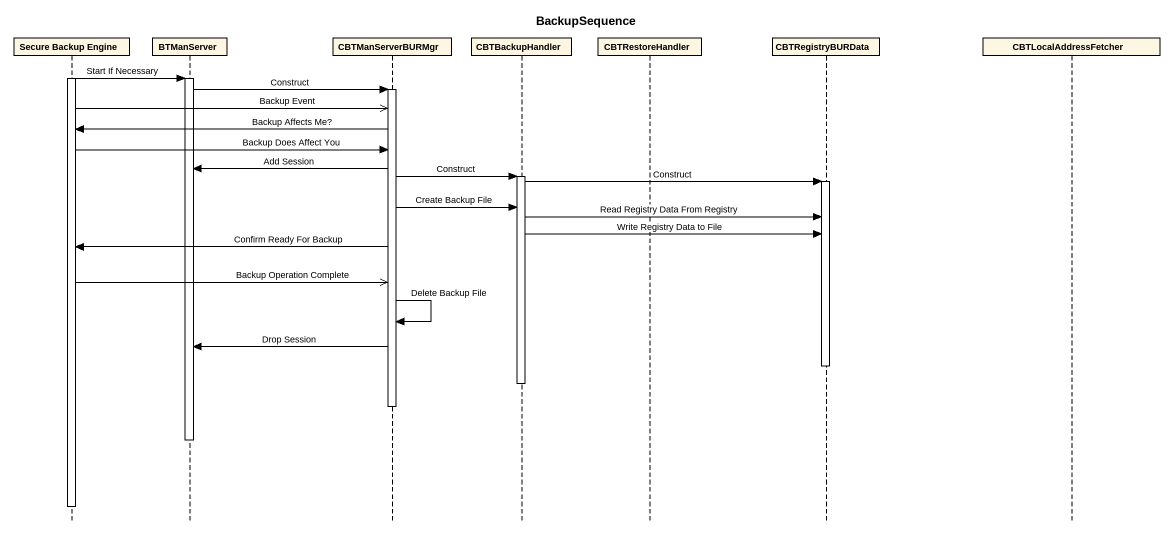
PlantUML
@startuml
title BackupSequence
hide footbox
participant "Secure Backup Engine" as Secure_Backup_Engine
participant BTManServer
participant CBTManServerBURMgr
participant CBTBackupHandler
participant CBTRestoreHandler
participant CBTRegistryBURData
participant CBTLocalAddressFetcher

activate Secure_Backup_Engine
Secure_Backup_Engine -> BTManServer : Start If Necessary
activate BTManServer
BTManServer -> CBTManServerBURMgr : Construct
activate CBTManServerBURMgr
Secure_Backup_Engine ->> CBTManServerBURMgr : Backup Event
CBTManServerBURMgr -> Secure_Backup_Engine : Backup Affects Me?
Secure_Backup_Engine -> CBTManServerBURMgr : Backup Does Affect You
CBTManServerBURMgr -> BTManServer : Add Session
CBTManServerBURMgr -> CBTBackupHandler : Construct
activate CBTBackupHandler
CBTBackupHandler -> CBTRegistryBURData : Construct
activate CBTRegistryBURData
CBTManServerBURMgr -> CBTBackupHandler : Create Backup File
CBTBackupHandler -> CBTRegistryBURData : Read Registry Data From Registry
CBTBackupHandler -> CBTRegistryBURData : Write Registry Data to File
CBTManServerBURMgr -> Secure_Backup_Engine : Confirm Ready For Backup
Secure_Backup_Engine ->> CBTManServerBURMgr : Backup Operation Complete
CBTManServerBURMgr -> CBTManServerBURMgr : Delete Backup File
CBTManServerBURMgr -> BTManServer : Drop Session
deactivate CBTRegistryBURData
deactivate CBTBackupHandler
deactivate CBTManServerBURMgr
deactivate BTManServer
deactivate Secure_Backup_Engine
@enduml
